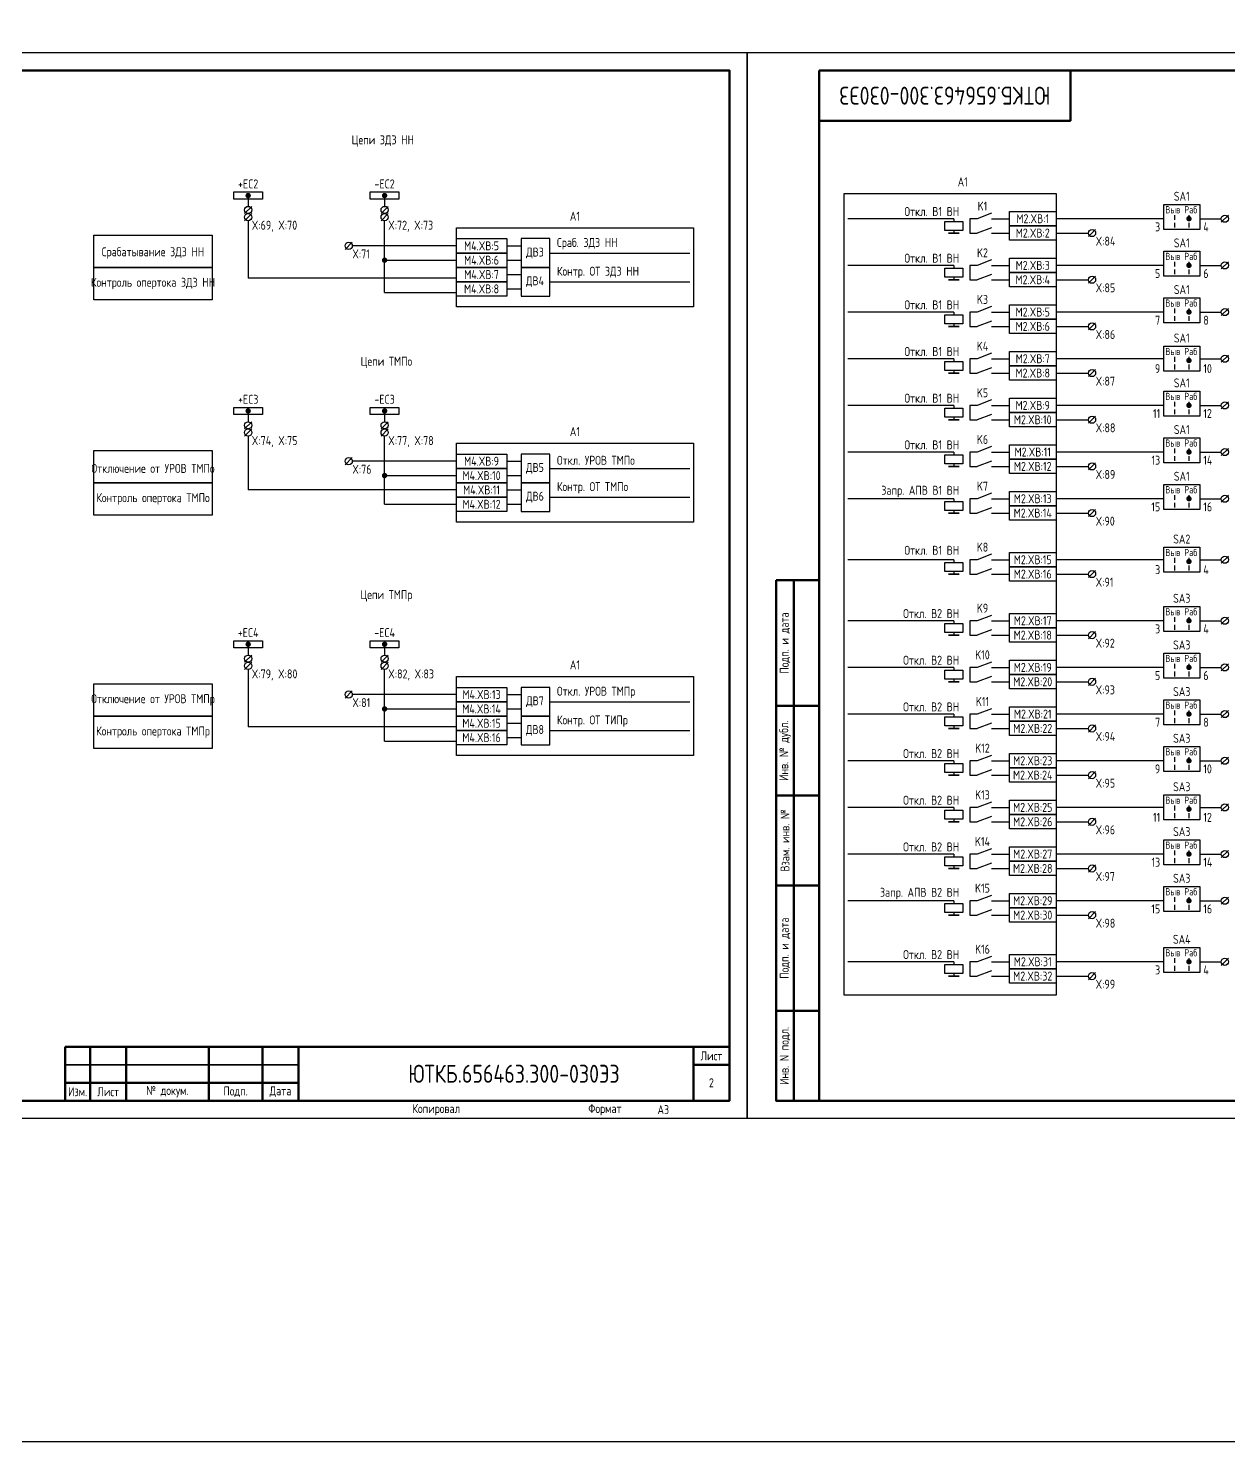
# Model space of a CAD drawing. Header units: millimetres. Extents: x -921 to 3406, y -90 to 586.
# Drawn here: x 639.7 to 974.1, y -90 to 303.8 of the extents above; entities that cross this region are included whole.
import ezdxf

# ---------------------------------------------------------------- set-up
doc = ezdxf.new("R2010")
doc.units = ezdxf.units.MM
doc.styles.add('Gost_type_A', font='GOST_A.TTF')

# ---------------------------------------------------------------- blocks, each defined once
blk = doc.blocks.new('Формат_А3')
blk.add_lwpolyline([(-420, 297), (0, 297), (0, 0), (-420, 0)], close=True)
at = {"lineweight": 50}
blk.add_lwpolyline([(-400, 292), (-5, 292), (-5, 5), (-400, 5)], close=True, dxfattribs=at)
blk = doc.blocks.new('Штамп малый нижний')
at = {"lineweight": 50}
for points in [[(-185, 15), (-178, 15), (-178, 5), (-185, 5)], [(-178, 15), (-168, 15), (-168, 5), (-178, 5)], [(-168, 15), (-145, 15), (-145, 5), (-168, 5)], [(-145, 15), (-130, 15), (-130, 5), (-145, 5)], [(-130, 15), (-120, 15), (-120, 5), (-130, 5)], [(-120, 15), (-10, 15), (-10, 0), (-120, 0)], [(-10, 15), (0, 15), (0, 10), (-10, 10)], [(-10, 10), (0, 10), (0, 0), (-10, 0)], [(-185, 5), (-178, 5), (-178, 0), (-185, 0)], [(-178, 5), (-168, 5), (-168, 0), (-178, 0)], [(-168, 5), (-145, 5), (-145, 0), (-168, 0)], [(-145, 5), (-130, 5), (-130, 0), (-145, 0)], [(-130, 5), (-120, 5), (-120, 0), (-130, 0)]]:
    blk.add_lwpolyline(points, close=True, dxfattribs=at)
for points in [[(-185, 15), (-178, 15), (-178, 10), (-185, 10)], [(-178, 15), (-168, 15), (-168, 10), (-178, 10)], [(-168, 15), (-145, 15), (-145, 10), (-168, 10)], [(-145, 15), (-130, 15), (-130, 10), (-145, 10)], [(-130, 15), (-120, 15), (-120, 10), (-130, 10)], [(-185, 10), (-178, 10), (-178, 5), (-185, 5)], [(-178, 10), (-168, 10), (-168, 5), (-178, 5)], [(-168, 10), (-145, 10), (-145, 5), (-168, 5)], [(-145, 10), (-130, 10), (-130, 5), (-145, 5)], [(-130, 10), (-120, 10), (-120, 5), (-130, 5)]]:
    blk.add_lwpolyline(points, close=True)
at = {"char_height": 2.5, "style": 'Gost_type_A'}
for s, insert, width, attachment_point in [('Лист', (-5, 12.5), 10, 5), ('№ докум.', (-156.5, 2.5), 23, 5), ('Подп.', (-137.5, 2.5), 15, 5), ('Дата', (-125, 2.5), 10, 5), ('Изм.', (-181.5, 2.5), 7, 5), ('Лист', (-173, 2.5), 10, 5), ('Копировал', (-75, -2.53), 13.1202, 6), ('Формат', (-30, -2.53), 13.1202, 6)]:
    blk.add_mtext(s, dxfattribs=dict(at, insert=insert, width=width, attachment_point=attachment_point))
blk = doc.blocks.new('Штамп угловой верхний')
at = {"lineweight": 50}
blk.add_lwpolyline([(0, 0), (70, 0), (70, -14), (0, -14)], close=True, dxfattribs=at)
blk = doc.blocks.new('Штамп левый нижний')
at = {"lineweight": 50}
for points in [[(-12, 145), (-7, 145), (-7, 110), (-12, 110)], [(-7, 145), (0, 145), (0, 110), (-7, 110)], [(-12, 110), (-7, 110), (-7, 85), (-12, 85)], [(-7, 110), (0, 110), (0, 85), (-7, 85)], [(-12, 85), (-7, 85), (-7, 60), (-12, 60)], [(-7, 85), (0, 85), (0, 60), (-7, 60)], [(-12, 60), (-7, 60), (-7, 25), (-12, 25)], [(-7, 60), (0, 60), (0, 25), (-7, 25)], [(-12, 25), (-7, 25), (-7, 0), (-12, 0)], [(-7, 25), (0, 25), (0, 0), (-7, 0)]]:
    blk.add_lwpolyline(points, close=True, dxfattribs=at)
at = {"char_height": 2.5, "attachment_point": 5, "rotation": 90, "style": 'Gost_type_A'}
for s, insert, width in [('Подп. и дата', (-9.5, 127.5), 35), ('Инв. № дубл.', (-9.5, 97.5), 25), ('Взам. инв. №', (-9.5, 72.5), 25), ('Подп. и дата', (-9.5, 42.5), 35), ('Инв. N подл.', (-9.5, 12.5), 25)]:
    blk.add_mtext(s, dxfattribs=dict(at, insert=insert, width=width))
blk = doc.blocks.new('POINT')
at = {"const_width": 0.75}
blk.add_lwpolyline([(-0.375, 0, 1), (0.375, 0, 1)], format="xyb", close=True, dxfattribs=at)
blk = doc.blocks.new('Переключатель_положение')
for p, q in [((2, 1), (2, -0.34)), ((2, -1.14), (2, -2.49))]:
    blk.add_line(p, q)
blk = doc.blocks.new('Шинка')
blk.add_lwpolyline([(-4, 1), (4, 1), (4, -1), (-4, -1)], close=True)
blk.add_blockref('POINT', (0, 0))

msp = doc.modelspace()

# ---------------------------------------------------------------- linework, layer by layer
for p, q in [((700.99, 257.15), (700.99, 254.15)), ((738.99, 257.15), (738.99, 254.15)), ((701.99, 254.15), (699.99, 252.15)), ((701.99, 252.15), (699.99, 250.15)), ((739.99, 254.15), (737.99, 252.15)), ((739.99, 252.15), (737.99, 250.15)), ((700.99, 250.15), (700.99, 234.15)), ((738.99, 230.15), (738.99, 250.15)), ((897.5, 250.71), (868, 250.71)), ((897.5, 250.71), (897.5, 249.96)), ((956, 250.71), (926, 250.71)), ((974.01, 251.71), (972.01, 249.71)), ((729.99, 244.15), (727.99, 242.15)), ((897.5, 247.46), (897.5, 246.71)), ((926, 246.71), (935, 246.71)), ((937.01, 247.71), (935.01, 245.71)), ((758.99, 243.15), (729.99, 243.15)), ((772.99, 243.15), (776.99, 243.15)), ((784.99, 241.15), (823.99, 241.15)), ((738.99, 239.15), (758.99, 239.15)), ((772.99, 239.15), (776.99, 239.15)), ((897.5, 237.71), (868, 237.71)), ((897.5, 237.71), (897.5, 236.96)), ((956, 237.71), (926, 237.71)), ((974.01, 238.71), (972.01, 236.71)), ((758.99, 234.15), (700.99, 234.15)), ((772.99, 235.15), (776.99, 235.15)), ((784.99, 233.15), (823.99, 233.15)), ((897.5, 234.46), (897.5, 233.71)), ((926, 233.71), (935, 233.71)), ((937.01, 234.71), (935.01, 232.71)), ((738.99, 230.15), (758.99, 230.15)), ((772.99, 231.15), (776.99, 231.15)), ((897.5, 224.71), (868, 224.71)), ((897.5, 224.71), (897.5, 223.96)), ((956, 224.71), (926, 224.71)), ((974.01, 225.71), (972.01, 223.71)), ((897.5, 221.46), (897.5, 220.71)), ((926, 220.71), (935, 220.71)), ((937.01, 221.71), (935.01, 219.71)), ((974.01, 212.71), (972.01, 210.71)), ((897.5, 211.71), (868, 211.71)), ((897.5, 211.71), (897.5, 210.96)), ((956, 211.71), (926, 211.71)), ((937.01, 208.71), (935.01, 206.71)), ((897.5, 208.46), (897.5, 207.71)), ((926, 207.71), (935, 207.71)), ((700.99, 197.15), (700.99, 194.15)), ((738.99, 197.15), (738.99, 194.15)), ((897.5, 198.71), (868, 198.71)), ((897.5, 198.71), (897.5, 197.96)), ((956, 198.71), (926, 198.71)), ((974.01, 199.71), (972.01, 197.71)), ((701.99, 194.15), (699.99, 192.15)), ((739.99, 194.15), (737.99, 192.15)), ((897.5, 195.46), (897.5, 194.71)), ((926, 194.71), (935, 194.71)), ((937.01, 195.71), (935.01, 193.71)), ((701.99, 192.15), (699.99, 190.15)), ((700.99, 190.15), (700.99, 175.15)), ((739.99, 192.15), (737.99, 190.15)), ((738.99, 171.15), (738.99, 190.15)), ((897.5, 185.71), (868, 185.71)), ((897.5, 185.71), (897.5, 184.96)), ((956, 185.71), (926, 185.71)), ((974.01, 186.71), (972.01, 184.71)), ((729.99, 184.15), (727.99, 182.15)), ((758.99, 183.15), (729.99, 183.15)), ((772.99, 183.15), (776.99, 183.15)), ((784.99, 181.15), (823.99, 181.15)), ((897.5, 182.46), (897.5, 181.71)), ((926, 181.71), (935, 181.71)), ((937.01, 182.71), (935.01, 180.71)), ((738.99, 179.15), (758.99, 179.15)), ((772.99, 179.15), (776.99, 179.15)), ((758.99, 175.15), (700.99, 175.15)), ((772.99, 175.15), (776.99, 175.15)), ((974.01, 173.71), (972.01, 171.71)), ((738.99, 171.15), (758.99, 171.15)), ((772.99, 171.15), (776.99, 171.15)), ((784.99, 173.15), (823.99, 173.15)), ((897.5, 172.71), (868, 172.71)), ((897.5, 172.71), (897.5, 171.96)), ((897.5, 169.46), (897.5, 168.71)), ((956, 172.71), (926, 172.71)), ((937.01, 169.71), (935.01, 167.71)), ((926, 168.71), (935, 168.71)), ((897.5, 155.71), (868, 155.71)), ((897.5, 155.71), (897.5, 154.96)), ((956, 155.71), (926, 155.71)), ((974.01, 156.71), (972.01, 154.71)), ((897.5, 152.46), (897.5, 151.71)), ((926, 151.71), (935, 151.71)), ((937.01, 152.71), (935.01, 150.71)), ((897.5, 138.71), (868, 138.71)), ((897.5, 138.71), (897.5, 137.96)), ((956, 138.71), (926, 138.71)), ((974.01, 139.71), (972.01, 137.71)), ((897.5, 135.46), (897.5, 134.71)), ((926, 134.71), (935, 134.71)), ((937.01, 135.71), (935.01, 133.71)), ((700.99, 132.15), (700.99, 129.15)), ((738.99, 132.15), (738.99, 129.15)), ((701.99, 129.15), (699.99, 127.15)), ((701.99, 127.15), (699.99, 125.15)), ((739.99, 129.15), (737.99, 127.15)), ((739.99, 127.15), (737.99, 125.15)), ((974.01, 126.71), (972.01, 124.71)), ((700.99, 125.15), (700.99, 109.15)), ((738.99, 105.15), (738.99, 125.15)), ((897.5, 125.71), (868, 125.71)), ((897.5, 125.71), (897.5, 124.96)), ((897.5, 122.46), (897.5, 121.71)), ((956, 125.71), (926, 125.71)), ((937.01, 122.71), (935.01, 120.71)), ((729.99, 119.15), (727.99, 117.15)), ((758.99, 118.15), (729.99, 118.15)), ((772.99, 118.15), (776.99, 118.15)), ((926, 121.71), (935, 121.71)), ((784.99, 116.15), (823.99, 116.15)), ((738.99, 114.15), (758.99, 114.15)), ((772.99, 114.15), (776.99, 114.15)), ((897.5, 112.71), (868, 112.71)), ((897.5, 112.71), (897.5, 111.96)), ((956, 112.71), (926, 112.71)), ((974.01, 113.71), (972.01, 111.71)), ((758.99, 109.15), (700.99, 109.15)), ((772.99, 110.15), (776.99, 110.15)), ((784.99, 108.15), (823.99, 108.15)), ((897.5, 109.46), (897.5, 108.71)), ((926, 108.71), (935, 108.71)), ((937.01, 109.71), (935.01, 107.71)), ((738.99, 105.15), (758.99, 105.15)), ((772.99, 106.15), (776.99, 106.15)), ((897.5, 99.71), (868, 99.71)), ((897.5, 99.71), (897.5, 98.96)), ((956, 99.71), (926, 99.71)), ((974.01, 100.71), (972.01, 98.71)), ((897.5, 96.46), (897.5, 95.71)), ((926, 95.71), (935, 95.71)), ((937.01, 96.71), (935.01, 94.71)), ((897.5, 86.71), (868, 86.71)), ((897.5, 86.71), (897.5, 85.96)), ((956, 86.71), (926, 86.71)), ((974.01, 87.71), (972.01, 85.71)), ((897.5, 83.46), (897.5, 82.71)), ((926, 82.71), (935, 82.71)), ((937.01, 83.71), (935.01, 81.71)), ((897.5, 73.71), (868, 73.71)), ((897.5, 73.71), (897.5, 72.96)), ((956, 73.71), (926, 73.71)), ((974.01, 74.71), (972.01, 72.71)), ((897.5, 70.46), (897.5, 69.71)), ((926, 69.71), (935, 69.71)), ((937.01, 70.71), (935.01, 68.71)), ((897.5, 60.71), (868, 60.71)), ((897.5, 60.71), (897.5, 59.96)), ((956, 60.71), (926, 60.71)), ((974.01, 61.71), (972.01, 59.71)), ((897.5, 57.46), (897.5, 56.71)), ((926, 56.71), (935, 56.71)), ((937.01, 57.71), (935.01, 55.71)), ((897.5, 43.71), (868, 43.71)), ((897.5, 43.71), (897.5, 42.96)), ((956, 43.71), (926, 43.71)), ((974, 44.71), (972, 42.71)), ((897.5, 40.46), (897.5, 39.71)), ((926, 39.71), (935, 39.71)), ((937, 40.71), (935, 38.71))]:
    msp.add_line(p, q)
at = {"ltscale": 4.32}
for p, q in [((908, 252.21), (904, 250.71)), ((908, 248.21), (904, 246.71)), ((908, 239.21), (904, 237.71)), ((908, 235.21), (904, 233.71)), ((908, 226.21), (904, 224.71)), ((908, 222.21), (904, 220.71)), ((908, 213.21), (904, 211.71)), ((908, 209.21), (904, 207.71)), ((908, 200.21), (904, 198.71)), ((908, 196.21), (904, 194.71)), ((908, 187.21), (904, 185.71)), ((908, 183.21), (904, 181.71)), ((908, 174.21), (904, 172.71)), ((908, 170.21), (904, 168.71)), ((908, 157.21), (904, 155.71)), ((908, 153.21), (904, 151.71)), ((908, 140.21), (904, 138.71)), ((908, 136.21), (904, 134.71)), ((908, 127.21), (904, 125.71)), ((908, 123.21), (904, 121.71)), ((908, 114.21), (904, 112.71)), ((908, 110.21), (904, 108.71)), ((908, 101.21), (904, 99.71)), ((908, 97.21), (904, 95.71)), ((908, 88.21), (904, 86.71)), ((908, 84.21), (904, 82.71)), ((908, 75.21), (904, 73.71)), ((908, 71.21), (904, 69.71)), ((908, 62.21), (904, 60.71)), ((908, 58.21), (904, 56.71)), ((908, 45.21), (904, 43.71)), ((908, 41.21), (904, 39.71))]:
    msp.add_line(p, q, dxfattribs=at)
at = {"ltscale": 1.08}
for p, q in [((904, 250.71), (902, 250.71)), ((902, 250.71), (902, 246.71)), ((908, 250.71), (913, 250.71)), ((902, 246.71), (904, 246.71)), ((908, 246.71), (913, 246.71)), ((904, 237.71), (902, 237.71)), ((902, 237.71), (902, 233.71)), ((908, 237.71), (913, 237.71)), ((902, 233.71), (904, 233.71)), ((908, 233.71), (913, 233.71)), ((904, 224.71), (902, 224.71)), ((902, 224.71), (902, 220.71)), ((908, 224.71), (913, 224.71)), ((902, 220.71), (904, 220.71)), ((908, 220.71), (913, 220.71)), ((904, 211.71), (902, 211.71)), ((902, 211.71), (902, 207.71)), ((908, 211.71), (913, 211.71)), ((902, 207.71), (904, 207.71)), ((908, 207.71), (913, 207.71)), ((904, 198.71), (902, 198.71)), ((902, 198.71), (902, 194.71)), ((908, 198.71), (913, 198.71)), ((902, 194.71), (904, 194.71)), ((908, 194.71), (913, 194.71)), ((904, 185.71), (902, 185.71)), ((902, 185.71), (902, 181.71)), ((908, 185.71), (913, 185.71)), ((902, 181.71), (904, 181.71)), ((908, 181.71), (913, 181.71)), ((904, 172.71), (902, 172.71)), ((902, 172.71), (902, 168.71)), ((908, 172.71), (913, 172.71)), ((902, 168.71), (904, 168.71)), ((908, 168.71), (913, 168.71)), ((904, 155.71), (902, 155.71)), ((902, 155.71), (902, 151.71)), ((908, 155.71), (913, 155.71)), ((902, 151.71), (904, 151.71)), ((908, 151.71), (913, 151.71)), ((904, 138.71), (902, 138.71)), ((902, 138.71), (902, 134.71)), ((908, 138.71), (913, 138.71)), ((902, 134.71), (904, 134.71)), ((908, 134.71), (913, 134.71)), ((904, 125.71), (902, 125.71)), ((902, 125.71), (902, 121.71)), ((908, 125.71), (913, 125.71)), ((902, 121.71), (904, 121.71)), ((908, 121.71), (913, 121.71)), ((904, 112.71), (902, 112.71)), ((902, 112.71), (902, 108.71)), ((908, 112.71), (913, 112.71)), ((902, 108.71), (904, 108.71)), ((908, 108.71), (913, 108.71)), ((904, 99.71), (902, 99.71)), ((902, 99.71), (902, 95.71)), ((908, 99.71), (913, 99.71)), ((902, 95.71), (904, 95.71)), ((908, 95.71), (913, 95.71)), ((904, 86.71), (902, 86.71)), ((902, 86.71), (902, 82.71)), ((908, 86.71), (913, 86.71)), ((902, 82.71), (904, 82.71)), ((908, 82.71), (913, 82.71)), ((904, 73.71), (902, 73.71)), ((902, 73.71), (902, 69.71)), ((908, 73.71), (913, 73.71)), ((902, 69.71), (904, 69.71)), ((908, 69.71), (913, 69.71)), ((904, 60.71), (902, 60.71)), ((902, 60.71), (902, 56.71)), ((908, 60.71), (913, 60.71)), ((902, 56.71), (904, 56.71)), ((908, 56.71), (913, 56.71)), ((904, 43.71), (902, 43.71)), ((902, 43.71), (902, 39.71)), ((908, 43.71), (913, 43.71)), ((902, 39.71), (904, 39.71)), ((908, 39.71), (913, 39.71))]:
    msp.add_line(p, q, dxfattribs=at)
at = {"ltscale": 4}
for p, q in [((966, 250.71), (972.01, 250.71)), ((966, 237.71), (972.01, 237.71)), ((966, 224.71), (972.01, 224.71)), ((966, 211.71), (972.01, 211.71)), ((966, 198.71), (972.01, 198.71)), ((966, 185.71), (972.01, 185.71)), ((966, 172.71), (972.01, 172.71)), ((966, 155.71), (972.01, 155.71)), ((966, 138.71), (972.01, 138.71)), ((966, 125.71), (972.01, 125.71)), ((966, 112.71), (972.01, 112.71)), ((966, 99.71), (972.01, 99.71)), ((966, 86.71), (972.01, 86.71)), ((966, 73.71), (972.01, 73.71)), ((966, 60.71), (972.01, 60.71)), ((966, 43.71), (972, 43.71))]:
    msp.add_line(p, q, dxfattribs=at)
for points in [[(-920.84, 586), (3406.45, 586), (3406.45, -90), (-920.84, -90)], [(867, 257.71), (926, 257.71), (926, 34.38), (867, 34.38)], [(913, 252.71), (926, 252.71), (926, 248.71), (913, 248.71)], [(956, 254.71), (966, 254.71), (966, 247.71), (956, 247.71)], [(758.99, 248.15), (824.99, 248.15), (824.99, 226.15), (758.99, 226.15)], [(900, 249.96), (900, 247.46), (895, 247.46), (895, 249.96)], [(913, 248.71), (926, 248.71), (926, 244.71), (913, 244.71)], [(690.99, 237.15), (657.99, 237.15), (657.99, 246.15), (690.99, 246.15)], [(758.99, 245.15), (772.99, 245.15), (772.99, 241.15), (758.99, 241.15)], [(899, 246.71), (896, 246.71)], [(758.99, 241.15), (772.99, 241.15), (772.99, 237.15), (758.99, 237.15)], [(956, 241.71), (966, 241.71), (966, 234.71), (956, 234.71)], [(690.99, 228.15), (657.99, 228.15), (657.99, 237.15), (690.99, 237.15)], [(758.99, 237.15), (772.99, 237.15), (772.99, 233.15), (758.99, 233.15)], [(900, 236.96), (900, 234.46), (895, 234.46), (895, 236.96)], [(913, 239.71), (926, 239.71), (926, 235.71), (913, 235.71)], [(758.99, 233.15), (772.99, 233.15), (772.99, 229.15), (758.99, 229.15)], [(899, 233.71), (896, 233.71)], [(913, 235.71), (926, 235.71), (926, 231.71), (913, 231.71)], [(956, 228.71), (966, 228.71), (966, 221.71), (956, 221.71)], [(913, 226.71), (926, 226.71), (926, 222.71), (913, 222.71)], [(900, 223.96), (900, 221.46), (895, 221.46), (895, 223.96)], [(899, 220.71), (896, 220.71)], [(913, 222.71), (926, 222.71), (926, 218.71), (913, 218.71)], [(913, 213.71), (926, 213.71), (926, 209.71), (913, 209.71)], [(956, 215.21), (966, 215.21), (966, 208.21), (956, 208.21)], [(900, 210.96), (900, 208.46), (895, 208.46), (895, 210.96)], [(913, 209.71), (926, 209.71), (926, 205.71), (913, 205.71)], [(899, 207.71), (896, 207.71)], [(956, 202.71), (966, 202.71), (966, 195.71), (956, 195.71)], [(900, 197.96), (900, 195.46), (895, 195.46), (895, 197.96)], [(913, 200.71), (926, 200.71), (926, 196.71), (913, 196.71)], [(899, 194.71), (896, 194.71)], [(913, 196.71), (926, 196.71), (926, 192.71), (913, 192.71)], [(956, 189.71), (966, 189.71), (966, 182.71), (956, 182.71)], [(690.99, 177.15), (657.99, 177.15), (657.99, 186.15), (690.99, 186.15)], [(758.99, 188.15), (824.99, 188.15), (824.99, 166.15), (758.99, 166.15)], [(758.99, 185.15), (772.99, 185.15), (772.99, 181.15), (758.99, 181.15)], [(913, 187.71), (926, 187.71), (926, 183.71), (913, 183.71)], [(758.99, 181.15), (772.99, 181.15), (772.99, 177.15), (758.99, 177.15)], [(900, 184.96), (900, 182.46), (895, 182.46), (895, 184.96)], [(899, 181.71), (896, 181.71)], [(913, 183.71), (926, 183.71), (926, 179.71), (913, 179.71)], [(690.99, 168.15), (657.99, 168.15), (657.99, 177.15), (690.99, 177.15)], [(758.99, 177.15), (772.99, 177.15), (772.99, 173.15), (758.99, 173.15)], [(913, 174.71), (926, 174.71), (926, 170.71), (913, 170.71)], [(956, 176.71), (966, 176.71), (966, 169.71), (956, 169.71)], [(758.99, 173.15), (772.99, 173.15), (772.99, 169.15), (758.99, 169.15)], [(900, 171.96), (900, 169.46), (895, 169.46), (895, 171.96)], [(913, 170.71), (926, 170.71), (926, 166.71), (913, 166.71)], [(899, 168.71), (896, 168.71)], [(913, 157.71), (926, 157.71), (926, 153.71), (913, 153.71)], [(956, 159.21), (966, 159.21), (966, 152.21), (956, 152.21)], [(900, 154.96), (900, 152.46), (895, 152.46), (895, 154.96)], [(913, 153.71), (926, 153.71), (926, 149.71), (913, 149.71)], [(899, 151.71), (896, 151.71)], [(956, 142.71), (966, 142.71), (966, 135.71), (956, 135.71)], [(900, 137.96), (900, 135.46), (895, 135.46), (895, 137.96)], [(913, 140.71), (926, 140.71), (926, 136.71), (913, 136.71)], [(899, 134.71), (896, 134.71)], [(913, 136.71), (926, 136.71), (926, 132.71), (913, 132.71)], [(913, 127.71), (926, 127.71), (926, 123.71), (913, 123.71)], [(956, 129.71), (966, 129.71), (966, 122.71), (956, 122.71)], [(758.99, 123.15), (824.99, 123.15), (824.99, 101.15), (758.99, 101.15)], [(900, 124.96), (900, 122.46), (895, 122.46), (895, 124.96)], [(913, 123.71), (926, 123.71), (926, 119.71), (913, 119.71)], [(690.99, 112.15), (657.99, 112.15), (657.99, 121.15), (690.99, 121.15)], [(758.99, 120.15), (772.99, 120.15), (772.99, 116.15), (758.99, 116.15)], [(899, 121.71), (896, 121.71)], [(758.99, 116.15), (772.99, 116.15), (772.99, 112.15), (758.99, 112.15)], [(913, 114.71), (926, 114.71), (926, 110.71), (913, 110.71)], [(956, 116.71), (966, 116.71), (966, 109.71), (956, 109.71)], [(690.99, 103.15), (657.99, 103.15), (657.99, 112.15), (690.99, 112.15)], [(758.99, 112.15), (772.99, 112.15), (772.99, 108.15), (758.99, 108.15)], [(900, 111.96), (900, 109.46), (895, 109.46), (895, 111.96)], [(913, 110.71), (926, 110.71), (926, 106.71), (913, 106.71)], [(758.99, 108.15), (772.99, 108.15), (772.99, 104.15), (758.99, 104.15)], [(899, 108.71), (896, 108.71)], [(956, 103.71), (966, 103.71), (966, 96.71), (956, 96.71)], [(900, 98.96), (900, 96.46), (895, 96.46), (895, 98.96)], [(913, 101.71), (926, 101.71), (926, 97.71), (913, 97.71)], [(899, 95.71), (896, 95.71)], [(913, 97.71), (926, 97.71), (926, 93.71), (913, 93.71)], [(913, 88.71), (926, 88.71), (926, 84.71), (913, 84.71)], [(956, 90.21), (966, 90.21), (966, 83.21), (956, 83.21)], [(900, 85.96), (900, 83.46), (895, 83.46), (895, 85.96)], [(899, 82.71), (896, 82.71)], [(913, 84.71), (926, 84.71), (926, 80.71), (913, 80.71)], [(913, 75.71), (926, 75.71), (926, 71.71), (913, 71.71)], [(956, 77.71), (966, 77.71), (966, 70.71), (956, 70.71)], [(900, 72.96), (900, 70.46), (895, 70.46), (895, 72.96)], [(913, 71.71), (926, 71.71), (926, 67.71), (913, 67.71)], [(899, 69.71), (896, 69.71)], [(956, 64.71), (966, 64.71), (966, 57.71), (956, 57.71)], [(900, 59.96), (900, 57.46), (895, 57.46), (895, 59.96)], [(913, 62.71), (926, 62.71), (926, 58.71), (913, 58.71)], [(899, 56.71), (896, 56.71)], [(913, 58.71), (926, 58.71), (926, 54.71), (913, 54.71)], [(956, 47.71), (966, 47.71), (966, 40.71), (956, 40.71)], [(913, 45.71), (926, 45.71), (926, 41.71), (913, 41.71)], [(900, 42.96), (900, 40.46), (895, 40.46), (895, 42.96)], [(899, 39.71), (896, 39.71)], [(913, 41.71), (926, 41.71), (926, 37.71), (913, 37.71)]]:
    msp.add_lwpolyline(points, close=True)
for points in [[(776.99, 237.15), (784.99, 237.15), (784.99, 245.15), (776.99, 245.15)], [(776.99, 229.15), (784.99, 229.15), (784.99, 237.15), (776.99, 237.15)], [(776.99, 177.15), (784.99, 177.15), (784.99, 185.15), (776.99, 185.15)], [(776.99, 169.15), (784.99, 169.15), (784.99, 177.15), (776.99, 177.15)], [(776.99, 112.15), (784.99, 112.15), (784.99, 120.15), (776.99, 120.15)], [(776.99, 104.15), (784.99, 104.15), (784.99, 112.15), (776.99, 112.15)]]:
    msp.add_lwpolyline(points, close=True, dxfattribs=at)
for centre in [(700.99, 253.15), (700.99, 251.15), (738.99, 253.15), (738.99, 251.15), (973.01, 250.71), (728.99, 243.15), (936.01, 246.71), (973.01, 237.71), (936.01, 233.71), (973.01, 224.71), (936.01, 220.71), (973.01, 211.71), (936.01, 207.71), (973.01, 198.71), (700.99, 193.15), (738.99, 193.15), (936.01, 194.71), (700.99, 191.15), (738.99, 191.15), (973.01, 185.71), (728.99, 183.15), (936.01, 181.71), (973.01, 172.71), (936.01, 168.71), (973.01, 155.71), (936.01, 151.71), (973.01, 138.71), (936.01, 134.71), (700.99, 128.15), (700.99, 126.15), (738.99, 128.15), (738.99, 126.15), (973.01, 125.71), (936.01, 121.71), (728.99, 118.15), (973.01, 112.71), (936.01, 108.71), (973.01, 99.71), (936.01, 95.71), (973.01, 86.71), (936.01, 82.71), (973.01, 73.71), (936.01, 69.71), (973.01, 60.71), (936.01, 56.71), (973, 43.71), (936, 39.71)]:
    msp.add_circle(centre, 1)

# ---------------------------------------------------------------- block references
at = {"color": 1}
for name, p in [('Формат_А3', (840, 0)), ('Формат_А3', (1260, 0)), ('Штамп левый нижний', (860, 5)), ('Штамп малый нижний', (835, 5))]:
    msp.add_blockref(name, p, dxfattribs=at)
for name, p in [('Штамп угловой верхний', (860, 292)), ('Шинка', (700.99, 257.15)), ('Шинка', (738.99, 257.15)), ('Переключатель_положение', (957, 250.71)), ('POINT', (963, 250.71)), ('Переключатель_положение', (961, 250.71)), ('POINT', (738.99, 239.15)), ('Переключатель_положение', (957, 237.71)), ('POINT', (963, 237.71)), ('Переключатель_положение', (961, 237.71)), ('Переключатель_положение', (957, 224.71)), ('POINT', (963, 224.71)), ('Переключатель_положение', (961, 224.71)), ('Переключатель_положение', (957, 211.21)), ('POINT', (963, 211.21)), ('Переключатель_положение', (961, 211.21)), ('Шинка', (700.99, 197.15)), ('Шинка', (738.99, 197.15)), ('Переключатель_положение', (957, 198.71)), ('POINT', (963, 198.71)), ('Переключатель_положение', (961, 198.71)), ('Переключатель_положение', (957, 185.71)), ('POINT', (963, 185.71)), ('Переключатель_положение', (961, 185.71)), ('POINT', (738.99, 179.15)), ('Переключатель_положение', (957, 172.71)), ('POINT', (963, 172.71)), ('Переключатель_положение', (961, 172.71)), ('Переключатель_положение', (957, 155.21)), ('POINT', (963, 155.21)), ('Переключатель_положение', (961, 155.21)), ('Переключатель_положение', (957, 138.71)), ('POINT', (963, 138.71)), ('Переключатель_положение', (961, 138.71)), ('Шинка', (700.99, 132.15)), ('Шинка', (738.99, 132.15)), ('Переключатель_положение', (957, 125.71)), ('POINT', (963, 125.71)), ('Переключатель_положение', (961, 125.71)), ('POINT', (738.99, 114.15)), ('Переключатель_положение', (957, 112.71)), ('POINT', (963, 112.71)), ('Переключатель_положение', (961, 112.71)), ('Переключатель_положение', (957, 99.71)), ('POINT', (963, 99.71)), ('Переключатель_положение', (961, 99.71)), ('Переключатель_положение', (957, 86.21)), ('POINT', (963, 86.21)), ('Переключатель_положение', (961, 86.21)), ('Переключатель_положение', (957, 73.71)), ('POINT', (963, 73.71)), ('Переключатель_положение', (961, 73.71)), ('Переключатель_положение', (957, 60.71)), ('POINT', (963, 60.71)), ('Переключатель_положение', (961, 60.71)), ('Переключатель_положение', (957, 43.71)), ('POINT', (963, 43.71)), ('Переключатель_положение', (961, 43.71))]:
    msp.add_blockref(name, p)

# ---------------------------------------------------------------- texts
at = {"insert": (895, 285), "char_height": 5, "width": 70, "attachment_point": 5, "rotation": 180, "style": 'Gost_type_A'}
msp.add_mtext('ЮТКБ.656463.300-030Э3', dxfattribs=at)
at = {"char_height": 2.5, "line_spacing_factor": 0.9, "style": 'Gost_type_A'}
for s, insert, width, attachment_point in [('Цепи ЗДЗ НН', (738.49, 272.34), 145, 5), ('A1', (900, 259.71), 66, 8), ('A1', (791.99, 250.15), 66, 8), ('X:69, X:70', (701.99, 250.15), 16, 1), ('\\pxt5;X:72, X:73', (739.99, 250.15), 16, 1), ('X:84', (937.01, 245.71), 8, 1), ('Срабатывание ЗДЗ НН ', (674.49, 241.15), 33, 5), ('X:71', (729.99, 242.15), 8, 1), ('Контроль опертока ЗДЗ НН ', (674.49, 232.65), 33, 5), ('X:85', (937.01, 232.71), 8, 1), ('X:86', (937.01, 219.71), 8, 1), ('Цепи ТМПо', (739.49, 210.65), 145, 5), ('X:87', (937.01, 206.71), 8, 1), ('X:88', (937.01, 193.71), 8, 1), ('X:74, X:75', (701.99, 190.15), 16, 1), ('X:77, X:78', (739.99, 190.15), 16, 1), ('A1', (791.99, 190.15), 66, 8), ('Отключение от УРОВ ТМПо', (674.49, 181.15), 33, 5), ('X:76', (729.99, 182.15), 8, 1), ('X:89', (937.01, 180.71), 8, 1), ('Контроль опертока ТМПо', (674.49, 172.65), 33, 5), ('X:90', (937.01, 167.71), 8, 1), ('X:91', (937.01, 150.71), 8, 1), ('Цепи ТМПр', (739.49, 145.65), 145, 5), ('X:92', (937.01, 133.71), 8, 1), ('A1', (791.99, 125.15), 66, 8), ('X:79, X:80', (701.99, 125.15), 16, 1), ('X:82, X:83', (739.99, 125.15), 16, 1), ('Отключение от УРОВ ТМПр', (674.49, 116.65), 33, 5), ('X:93', (937.01, 120.71), 8, 1), ('X:81', (729.99, 117.15), 8, 1), ('Контроль опертока ТМПр', (674.49, 107.65), 33, 5), ('X:94', (937.01, 107.71), 8, 1), ('X:95', (937.01, 94.71), 8, 1), ('X:96', (937.01, 81.71), 8, 1), ('X:97', (937.01, 68.71), 8, 1), ('X:98', (937.01, 55.71), 8, 1), ('X:99', (937, 38.71), 8, 1)]:
    msp.add_mtext(s, dxfattribs=dict(at, insert=insert, width=width, attachment_point=attachment_point))
at = {"style": 'Gost_type_A'}
for s, insert, char_height, width, attachment_point in [('+EC2', (700.99, 259.15), 2.5, 10, 8), ('-EC2', (738.99, 259.15), 2.5, 10, 8), ('SA1', (961, 255.71), 2.5, 10, 8), ('K1', (905.5, 254.21), 2.5, 5, 5), ('Выв', (958.5, 253.21), 2, 5, 5), ('Раб', (963.5, 253.21), 2, 5, 5), ('M2.XВ:1', (919.5, 250.71), 2.5, 13, 5), ('3', (955, 249.69), 2.5, 5, 3), ('4', (967, 249.69), 2.5, 5, 1), ('M4.XВ:5', (765.99, 243.15), 2.5, 14, 5), ('Сраб. ЗДЗ НН', (786.99, 242.15), 2.5, 33.223, 7), ('M2.XВ:2', (919.5, 246.71), 2.5, 13, 5), ('SA1', (961, 242.71), 2.5, 10, 8), ('M4.XВ:6', (765.99, 239.15), 2.5, 14, 5), ('ДВ3', (780.87, 241.15), 2.5, 7.7588, 5), ('K2', (905.5, 241.21), 2.5, 5, 5), ('Выв', (958.5, 240.21), 2, 5, 5), ('Раб', (963.5, 240.21), 2, 5, 5), ('M4.XВ:7', (765.99, 235.15), 2.5, 14, 5), ('Контр. ОТ ЗДЗ НН', (786.99, 234.15), 2.5, 35.4669, 7), ('M2.XВ:3', (919.5, 237.71), 2.5, 13, 5), ('5', (955, 236.69), 2.5, 5, 3), ('6', (967, 236.69), 2.5, 5, 1), ('M4.XВ:8', (765.99, 231.15), 2.5, 14, 5), ('ДВ4', (780.87, 233.15), 2.5, 7.7588, 5), ('M2.XВ:4', (919.5, 233.71), 2.5, 13, 5), ('K3', (905.5, 228.21), 2.5, 5, 5), ('SA1', (961, 229.71), 2.5, 10, 8), ('M2.XВ:5', (919.5, 224.71), 2.5, 13, 5), ('Выв', (958.5, 227.21), 2, 5, 5), ('Раб', (963.5, 227.21), 2, 5, 5), ('M2.XВ:6', (919.5, 220.71), 2.5, 13, 5), ('7', (955, 223.69), 2.5, 5, 3), ('8', (967, 223.69), 2.5, 5, 1), ('SA1', (961, 216.21), 2.5, 10, 8), ('K4', (905.5, 215.21), 2.5, 5, 5), ('M2.XВ:7', (919.5, 211.71), 2.5, 13, 5), ('Выв', (958.5, 213.71), 2, 5, 5), ('Раб', (963.5, 213.71), 2, 5, 5), ('M2.XВ:8', (919.5, 207.71), 2.5, 13, 5), ('9', (955, 210.19), 2.5, 5, 3), ('10', (967, 210.19), 2.5, 5, 1), ('SA1', (961, 203.71), 2.5, 10, 8), ('+EC3', (700.99, 199.15), 2.5, 10, 8), ('-EC3', (738.99, 199.15), 2.5, 10, 8), ('K5', (905.5, 202.21), 2.5, 5, 5), ('Выв', (958.5, 201.21), 2, 5, 5), ('Раб', (963.5, 201.21), 2, 5, 5), ('M2.XВ:9', (919.5, 198.71), 2.5, 13, 5), ('11', (955, 197.69), 2.5, 5, 3), ('12', (967, 197.69), 2.5, 5, 1), ('M2.XВ:10', (919.5, 194.71), 2.5, 13, 5), ('SA1', (961, 190.71), 2.5, 10, 8), ('K6', (905.5, 189.21), 2.5, 5, 5), ('Выв', (958.5, 188.21), 2, 5, 5), ('Раб', (963.5, 188.21), 2, 5, 5), ('M2.XВ:11', (919.5, 185.71), 2.5, 13, 5), ('M4.XВ:9', (765.99, 183.15), 2.5, 14, 5), ('ДВ5', (780.87, 181.15), 2.5, 7.7588, 5), ('Откл. УРОВ ТМПо', (786.99, 182.15), 2.5, 44.8565, 7), ('M2.XВ:12', (919.5, 181.71), 2.5, 13, 5), ('13', (955, 184.69), 2.5, 5, 3), ('14', (967, 184.69), 2.5, 5, 1), ('M4.XВ:10', (765.99, 179.15), 2.5, 14, 5), ('Контр. ОТ ТМПо', (786.99, 174.15), 2.5, 33.7669, 7), ('K7', (905.5, 176.21), 2.5, 5, 5), ('SA1', (961, 177.71), 2.5, 10, 8), ('M4.XВ:11', (765.99, 175.15), 2.5, 14, 5), ('ДВ6', (780.87, 173.15), 2.5, 7.7588, 5), ('Запр. АПВ В1 ВН', (899, 174.71), 2.5, 34.2619, 6), ('M2.XВ:13', (919.5, 172.71), 2.5, 13, 5), ('Выв', (958.5, 175.21), 2, 5, 5), ('Раб', (963.5, 175.21), 2, 5, 5), ('M4.XВ:12', (765.99, 171.15), 2.5, 14, 5), ('M2.XВ:14', (919.5, 168.71), 2.5, 13, 5), ('15', (955, 171.69), 2.5, 5, 3), ('16', (967, 171.69), 2.5, 5, 1), ('SA2', (961, 160.21), 2.5, 10, 8), ('K8', (905.5, 159.21), 2.5, 5, 5), ('Выв', (958.5, 157.71), 2, 5, 5), ('Раб', (963.5, 157.71), 2, 5, 5), ('M2.XВ:15', (919.5, 155.71), 2.5, 13, 5), ('3', (955, 154.19), 2.5, 5, 3), ('4', (967, 154.19), 2.5, 5, 1), ('M2.XВ:16', (919.5, 151.71), 2.5, 13, 5), ('SA3', (961, 143.71), 2.5, 10, 8), ('K9', (905.5, 142.21), 2.5, 5, 5), ('Выв', (958.5, 141.21), 2, 5, 5), ('Раб', (963.5, 141.21), 2, 5, 5), ('M2.XВ:17', (919.5, 138.71), 2.5, 13, 5), ('+EC4', (700.99, 134.15), 2.5, 10, 8), ('-EC4', (738.99, 134.15), 2.5, 10, 8), ('M2.XВ:18', (919.5, 134.71), 2.5, 13, 5), ('3', (955, 137.69), 2.5, 5, 3), ('4', (967, 137.69), 2.5, 5, 1), ('K10', (905.5, 129.21), 2.5, 5, 5), ('SA3', (961, 130.71), 2.5, 10, 8), ('M2.XВ:19', (919.5, 125.71), 2.5, 13, 5), ('Выв', (958.5, 128.21), 2, 5, 5), ('Раб', (963.5, 128.21), 2, 5, 5), ('M2.XВ:20', (919.5, 121.71), 2.5, 13, 5), ('5', (955, 124.69), 2.5, 5, 3), ('6', (967, 124.69), 2.5, 5, 1), ('M4.XВ:13', (765.99, 118.15), 2.5, 14, 5), ('Откл. УРОВ ТМПр', (786.99, 117.15), 2.5, 42.9889, 7), ('SA3', (961, 117.71), 2.5, 10, 8), ('M4.XВ:14', (765.99, 114.15), 2.5, 14, 5), ('ДВ7', (780.87, 116.15), 2.5, 7.7588, 5), ('K11', (905.5, 116.21), 2.5, 5, 5), ('Выв', (958.5, 115.21), 2, 5, 5), ('Раб', (963.5, 115.21), 2, 5, 5), ('M4.XВ:15', (765.99, 110.15), 2.5, 14, 5), ('Контр. ОТ ТИПр', (786.99, 109.15), 2.5, 37.4507, 7), ('M2.XВ:21', (919.5, 112.71), 2.5, 13, 5), ('7', (955, 111.69), 2.5, 5, 3), ('8', (967, 111.69), 2.5, 5, 1), ('M4.XВ:16', (765.99, 106.15), 2.5, 14, 5), ('ДВ8', (780.87, 108.15), 2.5, 7.7588, 5), ('M2.XВ:22', (919.5, 108.71), 2.5, 13, 5), ('SA3', (961, 104.71), 2.5, 10, 8), ('K12', (905.5, 103.21), 2.5, 5, 5), ('Выв', (958.5, 102.21), 2, 5, 5), ('Раб', (963.5, 102.21), 2, 5, 5), ('M2.XВ:23', (919.5, 99.71), 2.5, 13, 5), ('9', (955, 98.69), 2.5, 5, 3), ('10', (967, 98.69), 2.5, 5, 1), ('M2.XВ:24', (919.5, 95.71), 2.5, 13, 5), ('K13', (905.5, 90.21), 2.5, 5, 5), ('SA3', (961, 91.21), 2.5, 10, 8), ('M2.XВ:25', (919.5, 86.71), 2.5, 13, 5), ('Выв', (958.5, 88.71), 2, 5, 5), ('Раб', (963.5, 88.71), 2, 5, 5), ('M2.XВ:26', (919.5, 82.71), 2.5, 13, 5), ('11', (955, 85.19), 2.5, 5, 3), ('12', (967, 85.19), 2.5, 5, 1), ('SA3', (961, 78.71), 2.5, 10, 8), ('K14', (905.5, 77.21), 2.5, 5, 5), ('M2.XВ:27', (919.5, 73.71), 2.5, 13, 5), ('Выв', (958.5, 76.21), 2, 5, 5), ('Раб', (963.5, 76.21), 2, 5, 5), ('M2.XВ:28', (919.5, 69.71), 2.5, 13, 5), ('13', (955, 72.69), 2.5, 5, 3), ('14', (967, 72.69), 2.5, 5, 1), ('SA3', (961, 65.71), 2.5, 10, 8), ('Запр. АПВ В2 ВН', (899, 62.71), 2.5, 35.5806, 6), ('K15', (905.5, 64.21), 2.5, 5, 5), ('Выв', (958.5, 63.21), 2, 5, 5), ('Раб', (963.5, 63.21), 2, 5, 5), ('M2.XВ:29', (919.5, 60.71), 2.5, 13, 5), ('15', (955, 59.69), 2.5, 5, 3), ('16', (967, 59.69), 2.5, 5, 1), ('M2.XВ:30', (919.5, 56.71), 2.5, 13, 5), ('SA4', (961, 48.71), 2.5, 10, 8), ('K16', (905.5, 47.21), 2.5, 5, 5), ('M2.XВ:31', (919.5, 43.71), 2.5, 13, 5), ('Выв', (958.5, 46.21), 2, 5, 5), ('Раб', (963.5, 46.21), 2, 5, 5), ('M2.XВ:32', (919.5, 39.71), 2.5, 13, 5), ('3', (955, 42.69), 2.5, 5, 3), ('4', (967, 42.69), 2.5, 5, 1), ('ЮТКБ.656463.300-030Э3', (775, 12.5), 5, 120, 5), ('2', (830, 10), 2.5, 10, 5), ('A3', (815, 2.5), 2.5, 20, 4)]:
    msp.add_mtext(s, dxfattribs=dict(at, insert=insert, char_height=char_height, width=width, attachment_point=attachment_point))
at = {"color": 6, "char_height": 2.5, "attachment_point": 6, "style": 'Gost_type_A'}
for s, insert, width in [('Откл. B1 ВН ', (899, 252.71), 29.2039), ('Откл. B1 ВН  ', (899, 239.71), 31.0015), ('Откл. B1 ВН  ', (899, 226.71), 31.0015), (' Откл. B1 ВН  ', (899, 213.71), 31.0015), (' Откл. B1 ВН  ', (899, 200.71), 31.0015), ('Откл. B1 ВН      ', (899, 187.71), 31.0015), ('Откл. B1 ВН  ', (899, 158.33), 31.0015), (' Откл. В2 ВН', (899, 140.71), 31.0015), ('Откл. В2 ВН', (899, 127.71), 31.0015), ('Откл. В2 ВН', (899, 114.71), 31.0015), ('Откл. В2 ВН', (899, 101.71), 31.0015), ('Откл. В2 ВН', (899, 88.71), 31.0015), ('Откл. В2 ВН', (899, 75.71), 31.0015), ('Откл. В2 ВН', (899, 45.71), 31.0015)]:
    msp.add_mtext(s, dxfattribs=dict(at, insert=insert, width=width))

doc.saveas('drawing.dxf')
